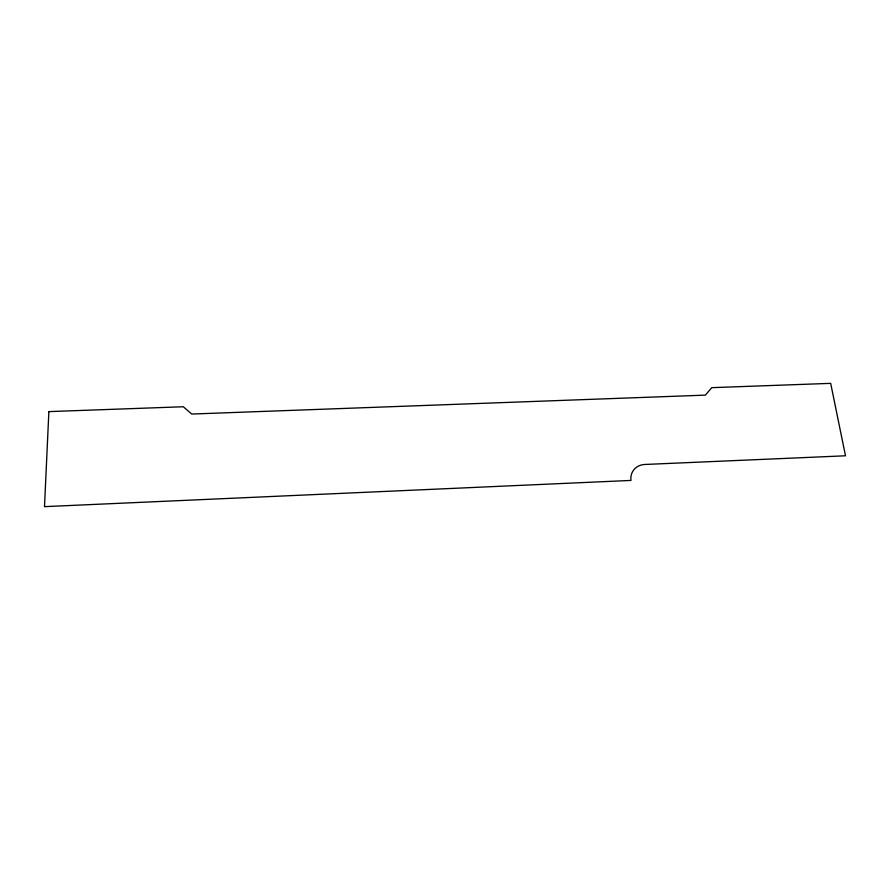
<?xml version="1.0" encoding="UTF-8"?>
<svg xmlns="http://www.w3.org/2000/svg" width="890" height="890" viewBox="0 0 890 890"><rect width="100%" height="100%" fill="white"/><g stroke="black" fill="none" stroke-linecap="round" stroke-linejoin="round"><path stroke-width="1.33" d="M48.872 411.614L44.5 506.644L630.988 480.422A16.398 14.852 32.5 0 1 644.683 464.48L845.5 455.791L830.682 383.356L711.766 387.662L705.347 395.127L191.695 414.05L183.329 406.752L48.872 411.614"/></g></svg>
